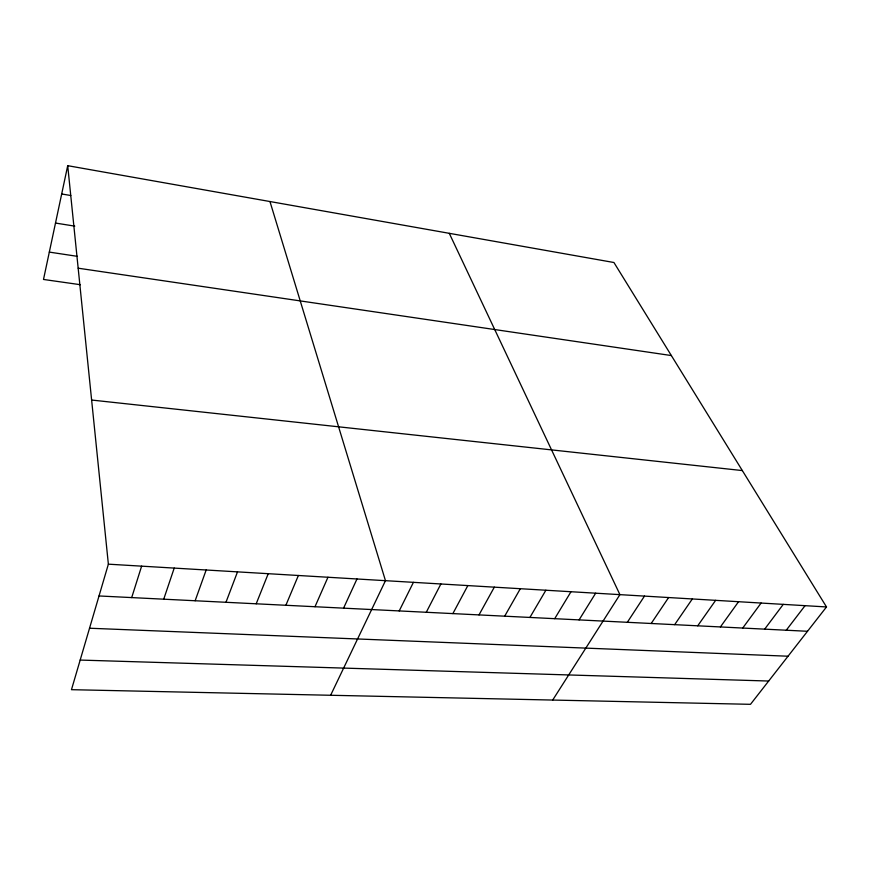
<?xml version="1.0" encoding="UTF-8"?>
<svg xmlns="http://www.w3.org/2000/svg" width="870" height="870" viewBox="0 0 870 870"><rect width="100%" height="100%" fill="white"/><g stroke="black" fill="none" stroke-linecap="round" stroke-linejoin="round"><path stroke-width="1.3" d="M67.708 165.681L108.369 564.173L71.47 689.682L750.495 704.319L826.5 606.945L613.937 262.512L67.708 165.681L43.5 279.455L80.399 284.707M131.696 597.592L141.625 566.153M163.723 599.191L174.217 568.088M195.141 600.757L206.168 569.991M225.961 602.29L237.51 571.862M256.193 603.802L268.232 573.689M285.871 605.281L298.377 575.483M314.994 606.727L327.957 577.245M343.574 608.152L356.983 578.974M330.633 695.271L385.464 580.671L269.961 201.535M399.21 610.925L413.424 582.345M426.278 612.273L440.883 583.977M452.878 613.6L467.842 585.586M479 614.905L494.323 587.163M504.676 616.188L520.325 588.707M529.906 617.45L545.881 590.23M554.701 618.679L570.992 591.731M579.083 619.897L595.656 593.199M552.689 700.056L619.918 594.645L449.279 233.323M627.324 622.3L644.474 596.102M651.184 623.496L668.606 597.538M674.652 624.66L692.324 598.951M697.718 625.813L715.64 600.343M720.404 626.944L738.554 601.703M742.719 628.053L761.098 603.051M764.665 629.151L783.261 604.367M786.252 630.228L805.054 605.672M80.181 660.069L768.678 681.036M89.534 628.227L788.046 656.219M99.028 595.961L807.501 631.283M108.369 564.173L826.5 606.945M91.622 400.037L742.338 470.572M78.169 268.199L671.357 355.558M49.318 252.104L77.43 256.345M55.506 223.057L74.776 226.135M61.683 193.977L70.807 195.511"/></g></svg>
